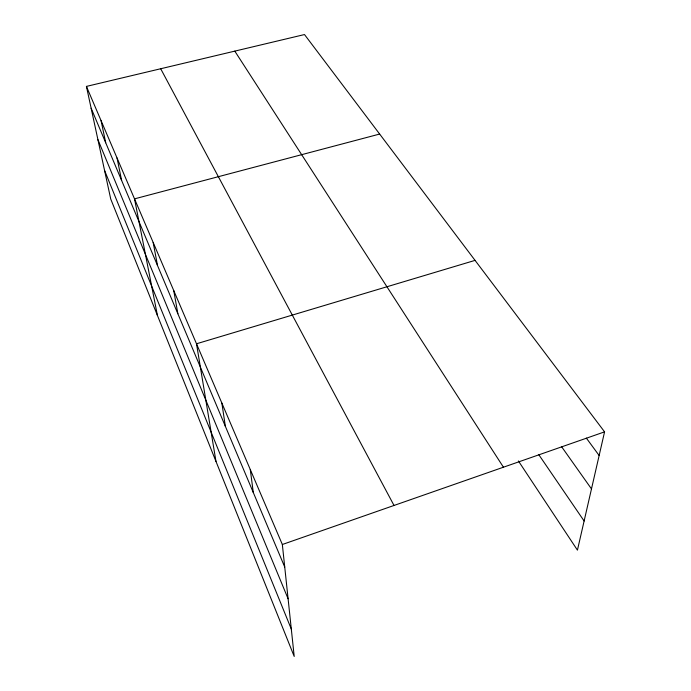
<?xml version="1.0" encoding="UTF-8"?>
<svg xmlns="http://www.w3.org/2000/svg" width="691" height="691" viewBox="0 0 691 691"><rect width="100%" height="100%" fill="white"/><g stroke="black" fill="none" stroke-linecap="round" stroke-linejoin="round"><path stroke-width="1.04" d="M86.427 86.41L282.343 544.499L294.211 656.45L110.733 199.025L86.427 86.41L304.498 34.55L604.573 431.858L577.434 550.14L518.397 460.966M282.343 544.499L604.573 431.858M475.054 260.377L196.503 343.781L215.972 461.389M379.653 134.054L134.52 198.861L157.418 315.416M586.365 438.12L599.149 455.507M561.662 446.792L591.479 488.908M538.799 454.695L584.12 521.014M234.802 51.125L503.445 467.211M160.692 68.746L394.017 505.458M91.143 108.237L284.735 567.043M97.915 139.642L288.095 598.752M104.574 170.478L291.308 629.069M101.067 120.631L105.723 142.804M117.029 157.963L121.616 180.472M153.177 242.481L157.505 265.517M173.735 290.54L177.863 313.757M221.863 403.078L225.352 426.321M250.28 469.526L253.295 492.545"/></g></svg>
